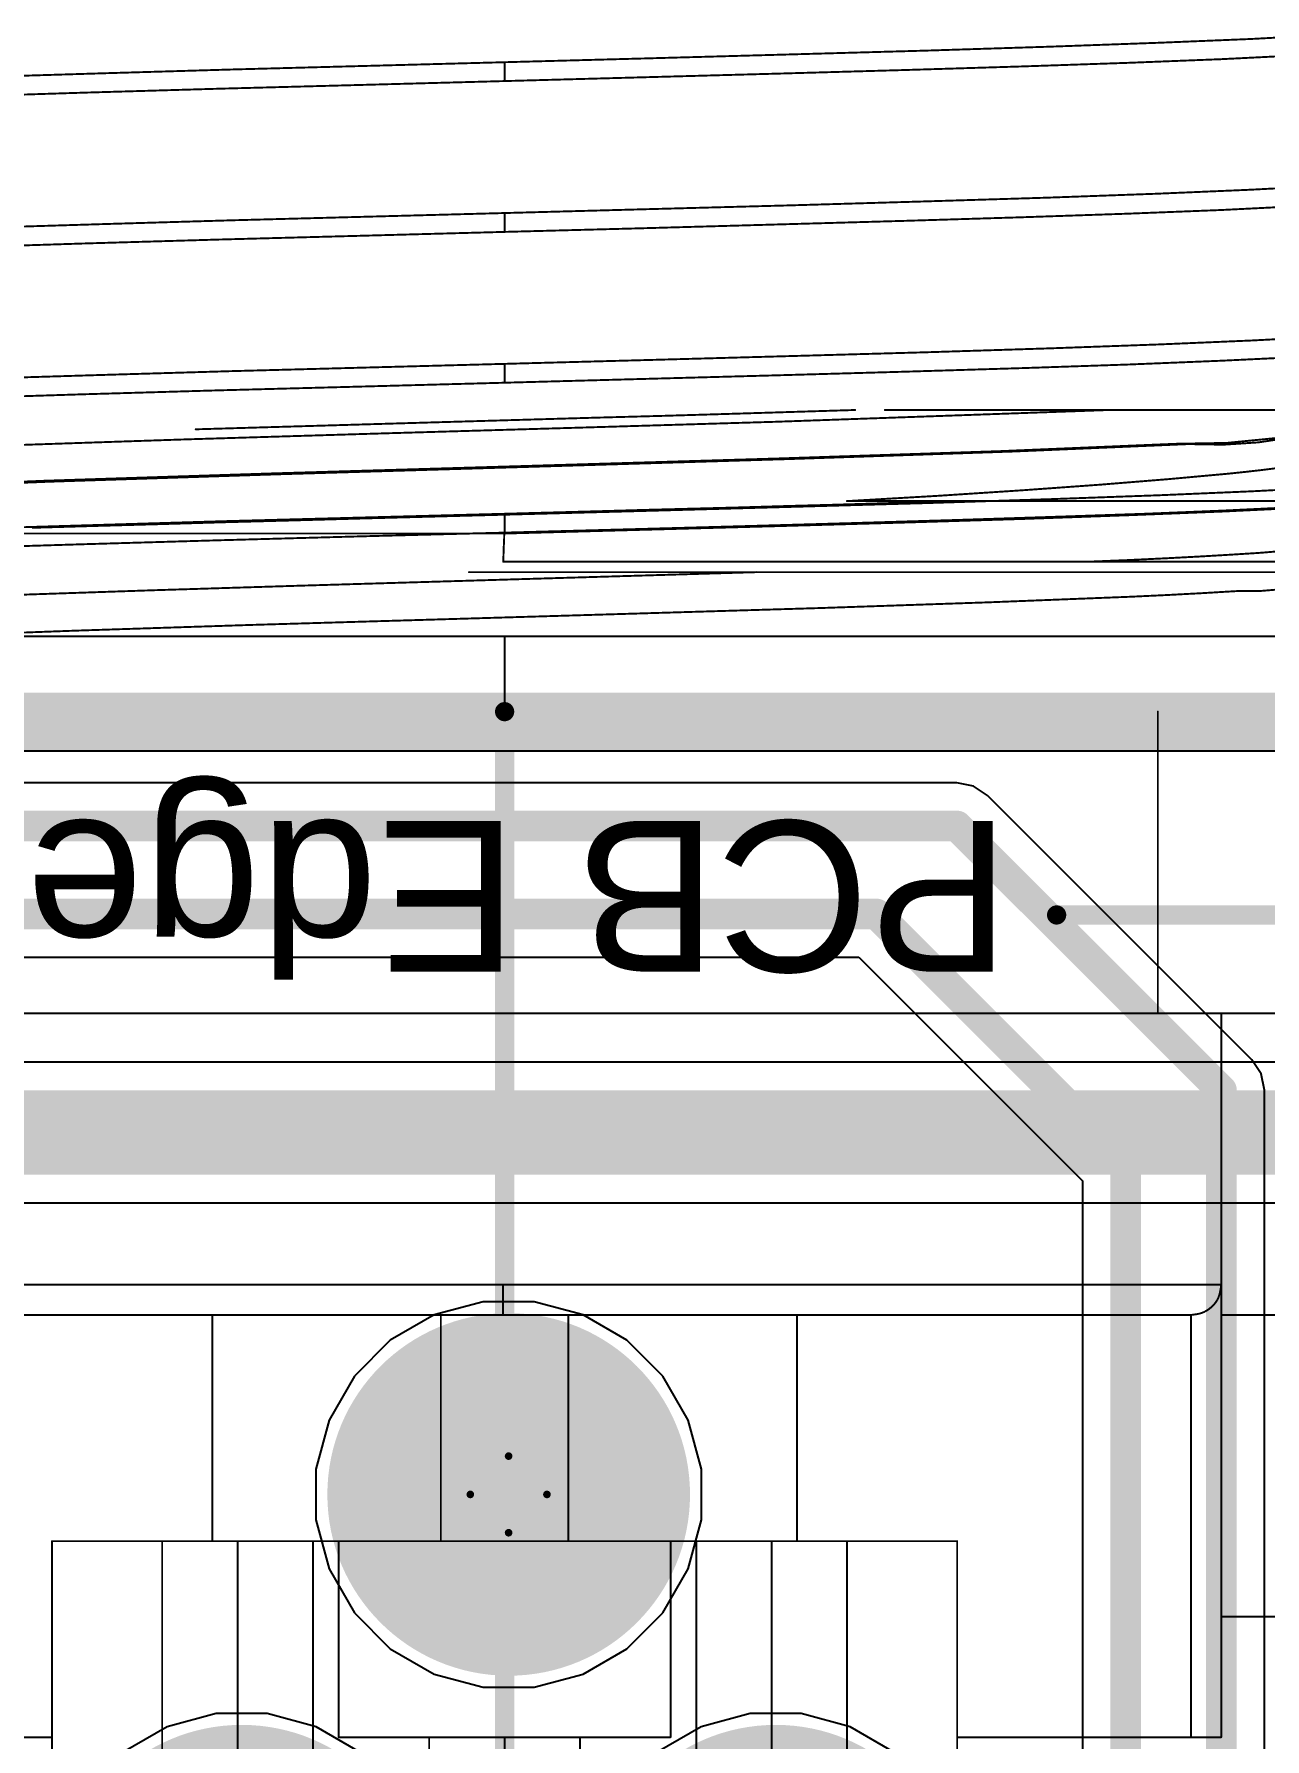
# Model space of a CAD drawing. Header units: inches. Extents: x -6 to 430, y 0 to 90.
# Drawn here: x 19.38 to 27.54, y 43.19 to 54.49 of the extents above; entities that cross this region are included whole.
import ezdxf

# ---------------------------------------------------------------- set-up
doc = ezdxf.new("R2010")
doc.units = ezdxf.units.IN
for name, color, linetype in [('Board_Outline', 56, 'Continuous'), ('Bottom Layer', 5, 'Continuous'), ('Bottom Solder', 6, 'Continuous'), ('Drill Drawing', 1, 'Continuous'), ('Layer 1', 16, 'Continuous'), ('Layer 2', 76, 'Continuous'), ('Mechanical 1', 6, 'Continuous'), ('Multi-Layer', 9, 'Continuous'), ('Pad Holes', 156, 'Continuous'), ('Top Layer', 1, 'Continuous'), ('Top Overlay', 2, 'Continuous'), ('Top Solder', 216, 'Continuous')]:
    doc.layers.add(name, color=color, linetype=linetype)
doc.styles.add('Arial', font='', dxfattribs={"height": 0.2})
doc.styles.get('Arial').set_extended_font_data('Arial')

msp = doc.modelspace()

# ---------------------------------------------------------------- hatches: boundary and pattern name
at = {"layer": 'Bottom Layer'}
h = msp.add_hatch(color=5, dxfattribs=at)
edge = h.paths.add_edge_path()
edge.add_arc((22.527, 44.81), 1.1, 0, 360)
at = {"layer": 'Bottom Solder'}
h = msp.add_hatch(color=6, dxfattribs=at)
edge = h.paths.add_edge_path()
edge.add_arc((22.527, 44.81), 1.202, 0, 360)
h = msp.add_hatch(color=6, dxfattribs=at)
edge = h.paths.add_edge_path()
edge.add_arc((20.757, 42.08), 1.202, 0, 360)
h = msp.add_hatch(color=6, dxfattribs=at)
edge = h.paths.add_edge_path()
edge.add_arc((24.297, 42.08), 1.202, 0, 360)
at = {"layer": 'Layer 1'}
h = msp.add_hatch(color=16, dxfattribs=at)
edge = h.paths.add_edge_path()
edge.add_arc((22.527, 44.81), 1.1, 0, 360)
at = {"layer": 'Layer 2'}
h = msp.add_hatch(color=76, dxfattribs=at)
edge = h.paths.add_edge_path()
edge.add_arc((22.527, 44.81), 1.1, 0, 360)
at = {"layer": 'Multi-Layer'}
h = msp.add_hatch(color=9, dxfattribs=at)
edge = h.paths.add_edge_path()
edge.add_arc((22.527, 44.81), 1.1, 0, 360)
at = {"layer": 'Pad Holes'}
h = msp.add_hatch(color=7, dxfattribs=at)
edge = h.paths.add_edge_path()
edge.add_arc((22.527, 44.81), 0.65, 0, 360)
at = {"layer": 'Top Layer'}
h = msp.add_hatch(color=1, dxfattribs=at)
edge = h.paths.add_edge_path()
edge.add_arc((22.527, 44.81), 1.1, 0, 360)
at = {"layer": 'Top Solder'}
h = msp.add_hatch(color=216, dxfattribs=at)
edge = h.paths.add_edge_path()
edge.add_arc((22.527, 44.81), 1.202, 0, 360)
h = msp.add_hatch(color=216, dxfattribs=at)
edge = h.paths.add_edge_path()
edge.add_arc((20.757, 42.08), 1.202, 0, 360)
h = msp.add_hatch(color=216, dxfattribs=at)
edge = h.paths.add_edge_path()
edge.add_arc((24.297, 42.08), 1.202, 0, 360)

# ---------------------------------------------------------------- linework, layer by layer
at = {"layer": 'Board_Outline'}
for points, const_width in [([(0, 50), (45, 50)], 0.254), ([(22.5, 25), (22.5, 50)], 0.127)]:
    msp.add_lwpolyline(points, dxfattribs=dict(at, const_width=const_width))
at = {"layer": 'Board_Outline', "const_width": 0.0635}
msp.add_lwpolyline([(22.468, 50, 1), (22.532, 50, 1)], format="xyb", close=True, dxfattribs=at)
at = {"layer": 'Bottom Layer'}
for p, q in [((0.259, 49.741), (31.794, 49.741)), ((20.588, 43.357), (20.263, 43.27)), ((20.925, 43.357), (20.588, 43.357)), ((21.25, 43.27), (20.925, 43.357)), ((20.263, 43.27), (19.972, 43.102)), ((21.541, 43.102), (21.25, 43.27))]:
    msp.add_line(p, q, dxfattribs=at)
at = {"layer": 'Drill Drawing', "const_width": 0.0508}
for points in [[(22.273, 44.81), (22.527, 45.064)], [(22.527, 45.064), (22.781, 44.81)], [(22.273, 44.81), (22.527, 44.556)], [(22.527, 44.556), (22.781, 44.81)]]:
    msp.add_lwpolyline(points, dxfattribs=at)
at = {"layer": 'Drill Drawing', "const_width": 0.0254}
for points in [[(22.514, 45.064, 1), (22.539, 45.064, 1)], [(22.514, 45.064, 1), (22.539, 45.064, 1)], [(22.26, 44.81, 1), (22.285, 44.81, 1)], [(22.26, 44.81, 1), (22.285, 44.81, 1)], [(22.768, 44.81, 1), (22.793, 44.81, 1)], [(22.768, 44.81, 1), (22.793, 44.81, 1)], [(22.514, 44.556, 1), (22.539, 44.556, 1)], [(22.514, 44.556, 1), (22.539, 44.556, 1)]]:
    msp.add_lwpolyline(points, format="xyb", close=True, dxfattribs=at)
at = {"layer": 'Layer 1'}
for p, q in [((0.259, 49.741), (32.342, 49.741)), ((25.498, 49.527), (2.359, 49.527)), ((25.607, 49.506), (25.498, 49.527)), ((25.498, 49.527), (25.498, 49.527)), ((25.7, 49.444), (25.607, 49.506)), ((27.452, 47.691), (25.7, 49.444)), ((2.579, 48.373), (24.847, 48.373)), ((24.847, 48.373), (26.331, 46.889)), ((27.514, 47.599), (27.452, 47.691)), ((27.452, 47.691), (27.452, 47.691)), ((27.536, 47.49), (27.514, 47.599)), ((27.536, 37.263), (27.536, 47.49)), ((26.331, 46.889), (26.331, 36.028)), ((20.588, 43.357), (20.263, 43.27)), ((20.925, 43.357), (20.588, 43.357)), ((21.25, 43.27), (20.925, 43.357)), ((20.263, 43.27), (19.972, 43.102)), ((21.541, 43.102), (21.25, 43.27))]:
    msp.add_line(p, q, dxfattribs=at)
at = {"layer": 'Layer 1', "const_width": 0.203}
for points in [[(2.359, 49.242), (25.498, 49.242)], [(25.498, 49.242), (27.251, 47.49)], [(2.461, 48.658), (24.965, 48.658)], [(24.965, 48.658), (26.616, 47.007)], [(27.251, 36.873), (27.251, 47.49)], [(26.616, 35.64), (26.616, 47.007)]]:
    msp.add_lwpolyline(points, dxfattribs=at)
at = {"layer": 'Layer 1', "const_width": 0.102}
for points in [[(25.448, 49.242, 1), (25.549, 49.242, 1)], [(25.448, 49.242, 1), (25.549, 49.242, 1)], [(24.914, 48.658, 1), (25.016, 48.658, 1)], [(24.914, 48.658, 1), (25.016, 48.658, 1)], [(27.2, 47.49, 1), (27.302, 47.49, 1)], [(27.2, 47.49, 1), (27.302, 47.49, 1)], [(26.565, 47.007, 1), (26.667, 47.007, 1)], [(26.565, 47.007, 1), (26.667, 47.007, 1)]]:
    msp.add_lwpolyline(points, format="xyb", close=True, dxfattribs=at)
at = {"layer": 'Layer 2'}
for p, q in [((0.259, 49.741), (44.741, 49.741)), ((31.036, 47.677), (7.07, 47.677)), ((4.787, 46.744), (30.843, 46.744)), ((22.358, 46.087), (22.033, 46)), ((22.695, 46.087), (22.358, 46.087)), ((23.02, 46), (22.695, 46.087)), ((22.033, 46), (21.742, 45.832)), ((23.311, 45.832), (23.02, 46)), ((21.742, 45.832), (21.504, 45.594)), ((23.549, 45.594), (23.311, 45.832)), ((21.504, 45.594), (21.336, 45.303)), ((23.717, 45.303), (23.549, 45.594)), ((21.336, 45.303), (21.249, 44.978)), ((23.804, 44.978), (23.717, 45.303)), ((21.249, 44.978), (21.249, 44.641)), ((23.804, 44.641), (23.804, 44.978)), ((21.249, 44.641), (21.336, 44.316)), ((23.717, 44.316), (23.804, 44.641)), ((21.336, 44.316), (21.504, 44.025)), ((23.549, 44.025), (23.717, 44.316)), ((21.504, 44.025), (21.742, 43.787)), ((23.311, 43.787), (23.549, 44.025)), ((21.742, 43.787), (22.033, 43.619)), ((23.02, 43.619), (23.311, 43.787)), ((22.033, 43.619), (22.358, 43.532)), ((22.358, 43.532), (22.695, 43.532)), ((22.695, 43.532), (23.02, 43.619)), ((20.588, 43.357), (20.263, 43.27)), ((20.925, 43.357), (20.588, 43.357)), ((21.25, 43.27), (20.925, 43.357)), ((24.128, 43.357), (23.803, 43.27)), ((24.465, 43.357), (24.128, 43.357)), ((24.79, 43.27), (24.465, 43.357)), ((20.263, 43.27), (19.972, 43.102)), ((21.541, 43.102), (21.25, 43.27)), ((23.803, 43.27), (23.512, 43.102)), ((25.081, 43.102), (24.79, 43.27))]:
    msp.add_line(p, q, dxfattribs=at)
at = {"layer": 'Layer 2', "const_width": 0.559}
msp.add_lwpolyline([(4.594, 47.21), (31.036, 47.21)], dxfattribs=at)
at = {"layer": 'Mechanical 1', "const_width": 0.0127}
for points in [[(27.447, 54.46), (27.929, 54.486)], [(24.405, 54.358), (25.296, 54.383)], [(25.296, 54.383), (26.113, 54.409)], [(26.113, 54.409), (26.837, 54.435)], [(26.837, 54.435), (27.447, 54.46)], [(19.853, 54.233), (20.7, 54.258)], [(20.7, 54.258), (22.5, 54.306)], [(22.5, 54.306), (23.465, 54.332)], [(22.5, 54.181), (22.5, 54.306)], [(23.465, 54.332), (24.405, 54.358)], [(24.297, 54.23), (25.144, 54.254)], [(25.144, 54.254), (25.929, 54.278)], [(25.929, 54.278), (26.635, 54.302)], [(26.635, 54.302), (27.246, 54.326)], [(27.246, 54.326), (27.748, 54.351)], [(19.066, 54.209), (19.853, 54.233)], [(20.595, 54.13), (21.535, 54.155)], [(21.535, 54.155), (22.5, 54.181)], [(22.5, 54.181), (24.297, 54.23)], [(18.888, 54.078), (19.705, 54.104)], [(19.705, 54.104), (20.595, 54.13)], [(26.821, 53.434), (27.432, 53.46)], [(27.432, 53.46), (27.915, 53.485)], [(23.461, 53.332), (24.397, 53.357)], [(24.397, 53.357), (25.283, 53.383)], [(25.283, 53.383), (26.099, 53.408)], [(26.099, 53.408), (26.821, 53.434)], [(27.248, 53.326), (27.749, 53.351)], [(19.062, 53.209), (19.849, 53.233)], [(19.849, 53.233), (20.698, 53.258)], [(20.698, 53.258), (22.5, 53.306)], [(22.5, 53.306), (23.461, 53.332)], [(22.5, 53.181), (22.5, 53.306)], [(24.298, 53.23), (25.145, 53.254)], [(25.145, 53.254), (25.93, 53.278)], [(25.93, 53.278), (26.637, 53.302)], [(26.637, 53.302), (27.248, 53.326)], [(19.707, 53.104), (20.597, 53.13)], [(20.597, 53.13), (21.536, 53.155)], [(21.536, 53.155), (22.5, 53.181)], [(22.5, 53.181), (23.409, 53.205)], [(23.409, 53.205), (24.298, 53.23)], [(18.89, 53.078), (19.707, 53.104)], [(26.843, 52.435), (27.453, 52.461)], [(27.453, 52.461), (27.934, 52.486)], [(22.5, 52.306), (23.467, 52.332)], [(23.467, 52.332), (24.408, 52.358)], [(24.408, 52.358), (25.3, 52.383)], [(25.3, 52.383), (26.119, 52.409)], [(26.119, 52.409), (26.843, 52.435)], [(27.255, 52.327), (27.756, 52.351)], [(19.062, 52.209), (19.849, 52.233)], [(19.849, 52.233), (20.698, 52.258)], [(20.698, 52.258), (22.5, 52.306)], [(22.5, 52.181), (22.5, 52.306)], [(22.5, 52.181), (24.302, 52.23)], [(24.302, 52.23), (25.15, 52.254)], [(25.15, 52.254), (25.937, 52.278)], [(25.937, 52.278), (26.644, 52.302)], [(26.644, 52.302), (27.255, 52.327)], [(18.879, 52.078), (19.698, 52.104)], [(19.698, 52.104), (20.59, 52.13)], [(20.59, 52.13), (21.532, 52.155)], [(21.532, 52.155), (22.5, 52.181)], [(23.977, 51.974), (24.819, 52)], [(24.297, 51.922), (26.506, 52)], [(24.819, 52), (24.824, 52)], [(25.022, 52), (28.056, 52)], [(20.452, 51.872), (21.309, 51.897)], [(21.309, 51.897), (21.752, 51.91)], [(21.661, 51.844), (22.994, 51.883)], [(21.752, 51.91), (22.199, 51.923)], [(22.199, 51.923), (22.647, 51.936)], [(22.647, 51.936), (23.095, 51.949)], [(22.994, 51.883), (24.297, 51.922)], [(23.095, 51.949), (23.539, 51.961)], [(23.539, 51.961), (23.977, 51.974)], [(19.221, 51.766), (20.378, 51.805)], [(20.378, 51.805), (21.661, 51.844)], [(25.777, 51.727), (26.949, 51.776)], [(25.875, 51.725), (27.031, 51.774)], [(22.641, 51.629), (24.294, 51.678)], [(22.726, 51.625), (24.392, 51.675)], [(24.294, 51.678), (25.777, 51.727)], [(24.392, 51.675), (25.875, 51.725)], [(19.452, 51.531), (20.974, 51.58)], [(19.491, 51.525), (21.037, 51.575)], [(20.974, 51.58), (22.641, 51.629)], [(21.037, 51.575), (22.726, 51.625)], [(26.448, 51.505), (26.904, 51.542)], [(26.904, 51.542), (27.298, 51.578)], [(18.219, 51.481), (19.452, 51.531)], [(18.236, 51.476), (19.491, 51.525)], [(24.768, 51.396), (25.371, 51.431)], [(25.371, 51.431), (25.935, 51.468)], [(25.935, 51.468), (26.448, 51.505)], [(26.118, 51.409), (26.842, 51.435)], [(26.842, 51.435), (27.453, 51.461)], [(27.453, 51.461), (27.934, 51.486)], [(20.646, 51.263), (22.5, 51.312)], [(22.5, 51.306), (23.467, 51.332)], [(22.5, 51.312), (23.127, 51.329)], [(22.5, 51.181), (22.5, 51.312)], [(23.127, 51.329), (23.439, 51.338)], [(23.439, 51.338), (23.747, 51.346)], [(23.467, 51.332), (24.408, 51.358)], [(23.747, 51.346), (24.053, 51.354)], [(24.053, 51.354), (24.355, 51.363)], [(24.355, 51.363), (24.651, 51.371)], [(24.408, 51.358), (25.3, 51.383)], [(24.651, 51.371), (25.222, 51.388)], [(24.768, 51.396), (25.5, 51.396)], [(25.222, 51.388), (25.5, 51.396)], [(25.3, 51.383), (26.118, 51.409)], [(25.5, 51.396), (28.414, 51.396)], [(26.152, 51.292), (26.743, 51.312)], [(26.651, 51.303), (27.262, 51.327)], [(26.743, 51.312), (27.26, 51.333)], [(27.26, 51.333), (27.696, 51.354)], [(27.262, 51.327), (27.762, 51.351)], [(18.973, 51.213), (19.776, 51.237)], [(19.367, 51.219), (19.778, 51.231)], [(19.776, 51.237), (20.646, 51.263)], [(19.778, 51.231), (20.205, 51.243)], [(20.205, 51.243), (20.647, 51.256)], [(20.647, 51.256), (21.1, 51.268)], [(21.1, 51.268), (21.562, 51.281)], [(21.562, 51.281), (22.5, 51.306)], [(22.5, 51.181), (24.305, 51.23)], [(22.5, 51.187), (23.283, 51.208)], [(23.283, 51.208), (24.053, 51.229)], [(24.053, 51.229), (24.796, 51.25)], [(24.305, 51.23), (25.155, 51.254)], [(24.796, 51.25), (25.5, 51.271)], [(25.155, 51.254), (25.943, 51.278)], [(25.5, 51.271), (26.152, 51.292)], [(25.943, 51.278), (26.651, 51.303)], [(18.26, 51.181), (22.498, 51.181)], [(18.887, 51.085), (19.705, 51.11)], [(19.705, 51.11), (20.595, 51.136)], [(20.595, 51.136), (21.535, 51.162)], [(21.535, 51.162), (22.5, 51.187)], [(22.493, 51.05), (22.494, 51.087)], [(22.494, 51.087), (22.495, 51.106)], [(22.496, 51.125), (22.497, 51.144)], [(22.495, 51.106), (22.496, 51.125)], [(22.497, 51.144), (22.497, 51.162)], [(22.497, 51.162), (22.498, 51.181)], [(22.498, 51.181), (22.5, 51.181)], [(22.491, 50.994), (22.493, 51.05)], [(22.491, 50.994), (22.494, 50.994)], [(22.494, 50.994), (26.36, 50.994)], [(22.494, 50.994), (28.176, 50.994)], [(26.36, 50.994), (26.632, 51.005)], [(26.632, 51.005), (26.886, 51.017)], [(26.886, 51.017), (27.114, 51.029)], [(27.114, 51.029), (27.316, 51.041)], [(27.316, 51.041), (27.493, 51.052)], [(27.493, 51.052), (27.642, 51.064)], [(21.137, 50.835), (22.15, 50.865)], [(22.15, 50.865), (24.171, 50.925)], [(22.264, 50.925), (28.056, 50.925)], [(19.289, 50.775), (20.172, 50.805)], [(20.172, 50.805), (21.137, 50.835)], [(25.71, 50.725), (26.651, 50.762)], [(22.077, 50.612), (23.358, 50.65)], [(23.358, 50.65), (24.592, 50.687)], [(24.592, 50.687), (25.71, 50.725)], [(18.647, 50.5), (19.652, 50.537)], [(19.652, 50.537), (20.819, 50.575)], [(20.819, 50.575), (22.077, 50.612)], [(16, 50.5), (29, 50.5)], [(22.5, 50), (22.5, 50.5)], [(26.83, 48), (26.83, 50)], [(13.84, 48), (31.16, 48)], [(27.25, 43.2), (27.25, 48)], [(17.75, 46.2), (27.25, 46.2)], [(22.49, 46.2), (22.49, 46)], [(17.95, 46), (27.05, 46)], [(20.562, 44.5), (20.562, 46)], [(22.077, 44.5), (22.077, 46)], [(22.923, 44.5), (22.923, 46)], [(24.438, 44.5), (24.438, 46)], [(27.05, 43.2), (27.05, 46)], [(27.25, 46), (30.608, 46)], [(19.5, 44.5), (25.5, 44.5)], [(19.5, 40), (19.5, 44.5)], [(20.23, 39.73), (20.23, 44.5)], [(20.73, 39.23), (20.73, 44.5)], [(21.23, 39.73), (21.23, 44.5)], [(21.4, 43.2), (21.4, 44.5)], [(23.6, 43.2), (23.6, 44.5)], [(23.77, 39.73), (23.77, 44.5)], [(24.27, 39.23), (24.27, 44.5)], [(24.77, 39.73), (24.77, 44.5)], [(25.5, 40), (25.5, 44.5)], [(27.25, 44), (30.608, 44)], [(17.75, 43.2), (19.5, 43.2)], [(21.4, 43.2), (23.6, 43.2)], [(22, 37.19), (22, 43.2)], [(22.5, 36.69), (22.5, 43.2)], [(23, 37.19), (23, 43.2)], [(25.5, 43.2), (27.25, 43.2)]]:
    msp.add_lwpolyline(points, dxfattribs=at)
at = {"layer": 'Mechanical 1', "const_width": 0.00635}
for points in [[(25.292, 54.383, 1), (25.299, 54.383, 1)], [(25.292, 54.383, 1), (25.299, 54.383, 1)], [(26.11, 54.409, 1), (26.116, 54.409, 1)], [(26.11, 54.409, 1), (26.116, 54.409, 1)], [(26.833, 54.435, 1), (26.84, 54.435, 1)], [(26.833, 54.435, 1), (26.84, 54.435, 1)], [(27.444, 54.46, 1), (27.45, 54.46, 1)], [(27.444, 54.46, 1), (27.45, 54.46, 1)], [(20.697, 54.258, 1), (20.703, 54.258, 1)], [(20.697, 54.258, 1), (20.703, 54.258, 1)], [(22.497, 54.306, 1), (22.503, 54.306, 1)], [(22.497, 54.306, 1), (22.503, 54.306, 1)], [(22.497, 54.306, 1), (22.503, 54.306, 1)], [(23.462, 54.332, 1), (23.468, 54.332, 1)], [(23.462, 54.332, 1), (23.468, 54.332, 1)], [(24.402, 54.358, 1), (24.408, 54.358, 1)], [(24.402, 54.358, 1), (24.408, 54.358, 1)], [(25.14, 54.254, 1), (25.147, 54.254, 1)], [(25.14, 54.254, 1), (25.147, 54.254, 1)], [(25.926, 54.278, 1), (25.932, 54.278, 1)], [(25.926, 54.278, 1), (25.932, 54.278, 1)], [(26.632, 54.302, 1), (26.639, 54.302, 1)], [(26.632, 54.302, 1), (26.639, 54.302, 1)], [(27.243, 54.326, 1), (27.25, 54.326, 1)], [(27.243, 54.326, 1), (27.25, 54.326, 1)], [(19.849, 54.233, 1), (19.856, 54.233, 1)], [(19.849, 54.233, 1), (19.856, 54.233, 1)], [(21.532, 54.155, 1), (21.538, 54.155, 1)], [(21.532, 54.155, 1), (21.538, 54.155, 1)], [(22.497, 54.181, 1), (22.503, 54.181, 1)], [(22.497, 54.181, 1), (22.503, 54.181, 1)], [(22.497, 54.181, 1), (22.503, 54.181, 1)], [(24.294, 54.23, 1), (24.3, 54.23, 1)], [(24.294, 54.23, 1), (24.3, 54.23, 1)], [(19.702, 54.104, 1), (19.708, 54.104, 1)], [(19.702, 54.104, 1), (19.708, 54.104, 1)], [(20.592, 54.13, 1), (20.599, 54.13, 1)], [(20.592, 54.13, 1), (20.599, 54.13, 1)], [(27.428, 53.46, 1), (27.435, 53.46, 1)], [(27.428, 53.46, 1), (27.435, 53.46, 1)], [(24.393, 53.357, 1), (24.4, 53.357, 1)], [(24.393, 53.357, 1), (24.4, 53.357, 1)], [(25.28, 53.383, 1), (25.287, 53.383, 1)], [(25.28, 53.383, 1), (25.287, 53.383, 1)], [(26.095, 53.408, 1), (26.102, 53.408, 1)], [(26.095, 53.408, 1), (26.102, 53.408, 1)], [(26.818, 53.434, 1), (26.824, 53.434, 1)], [(26.818, 53.434, 1), (26.824, 53.434, 1)], [(19.846, 53.233, 1), (19.852, 53.233, 1)], [(19.846, 53.233, 1), (19.852, 53.233, 1)], [(20.695, 53.258, 1), (20.701, 53.258, 1)], [(20.695, 53.258, 1), (20.701, 53.258, 1)], [(22.497, 53.306, 1), (22.503, 53.306, 1)], [(22.497, 53.306, 1), (22.503, 53.306, 1)], [(22.497, 53.306, 1), (22.503, 53.306, 1)], [(23.457, 53.332, 1), (23.464, 53.332, 1)], [(23.457, 53.332, 1), (23.464, 53.332, 1)], [(25.142, 53.254, 1), (25.148, 53.254, 1)], [(25.142, 53.254, 1), (25.148, 53.254, 1)], [(25.927, 53.278, 1), (25.934, 53.278, 1)], [(25.927, 53.278, 1), (25.934, 53.278, 1)], [(26.634, 53.302, 1), (26.64, 53.302, 1)], [(26.634, 53.302, 1), (26.64, 53.302, 1)], [(27.245, 53.326, 1), (27.251, 53.326, 1)], [(27.245, 53.326, 1), (27.251, 53.326, 1)], [(20.594, 53.13, 1), (20.6, 53.13, 1)], [(20.594, 53.13, 1), (20.6, 53.13, 1)], [(21.533, 53.155, 1), (21.539, 53.155, 1)], [(21.533, 53.155, 1), (21.539, 53.155, 1)], [(22.497, 53.181, 1), (22.503, 53.181, 1)], [(22.497, 53.181, 1), (22.503, 53.181, 1)], [(22.497, 53.181, 1), (22.503, 53.181, 1)], [(23.406, 53.205, 1), (23.413, 53.205, 1)], [(23.406, 53.205, 1), (23.413, 53.205, 1)], [(24.295, 53.23, 1), (24.301, 53.23, 1)], [(24.295, 53.23, 1), (24.301, 53.23, 1)], [(19.704, 53.104, 1), (19.71, 53.104, 1)], [(19.704, 53.104, 1), (19.71, 53.104, 1)], [(27.45, 52.461, 1), (27.456, 52.461, 1)], [(27.45, 52.461, 1), (27.456, 52.461, 1)], [(23.464, 52.332, 1), (23.47, 52.332, 1)], [(23.464, 52.332, 1), (23.47, 52.332, 1)], [(24.405, 52.358, 1), (24.412, 52.358, 1)], [(24.405, 52.358, 1), (24.412, 52.358, 1)], [(25.297, 52.383, 1), (25.303, 52.383, 1)], [(25.297, 52.383, 1), (25.303, 52.383, 1)], [(26.116, 52.409, 1), (26.122, 52.409, 1)], [(26.116, 52.409, 1), (26.122, 52.409, 1)], [(26.839, 52.435, 1), (26.846, 52.435, 1)], [(26.839, 52.435, 1), (26.846, 52.435, 1)], [(19.846, 52.233, 1), (19.853, 52.233, 1)], [(19.846, 52.233, 1), (19.853, 52.233, 1)], [(20.695, 52.258, 1), (20.701, 52.258, 1)], [(20.695, 52.258, 1), (20.701, 52.258, 1)], [(22.497, 52.306, 1), (22.503, 52.306, 1)], [(22.497, 52.306, 1), (22.503, 52.306, 1)], [(22.497, 52.306, 1), (22.503, 52.306, 1)], [(24.298, 52.23, 1), (24.305, 52.23, 1)], [(24.298, 52.23, 1), (24.305, 52.23, 1)], [(25.147, 52.254, 1), (25.153, 52.254, 1)], [(25.147, 52.254, 1), (25.153, 52.254, 1)], [(25.934, 52.278, 1), (25.94, 52.278, 1)], [(25.934, 52.278, 1), (25.94, 52.278, 1)], [(26.641, 52.302, 1), (26.647, 52.302, 1)], [(26.641, 52.302, 1), (26.647, 52.302, 1)], [(27.252, 52.327, 1), (27.258, 52.327, 1)], [(27.252, 52.327, 1), (27.258, 52.327, 1)], [(19.695, 52.104, 1), (19.701, 52.104, 1)], [(19.695, 52.104, 1), (19.701, 52.104, 1)], [(20.587, 52.13, 1), (20.593, 52.13, 1)], [(20.587, 52.13, 1), (20.593, 52.13, 1)], [(21.529, 52.155, 1), (21.536, 52.155, 1)], [(21.529, 52.155, 1), (21.536, 52.155, 1)], [(22.497, 52.181, 1), (22.503, 52.181, 1)], [(22.497, 52.181, 1), (22.503, 52.181, 1)], [(22.497, 52.181, 1), (22.503, 52.181, 1)], [(24.816, 52, 1), (24.822, 52, 1)], [(24.816, 52, 1), (24.822, 52, 1)], [(24.821, 52, 1), (24.827, 52, 1)], [(25.018, 52, 1), (25.025, 52, 1)], [(26.503, 52, 1), (26.509, 52, 1)], [(21.306, 51.897, 1), (21.313, 51.897, 1)], [(21.306, 51.897, 1), (21.313, 51.897, 1)], [(21.749, 51.91, 1), (21.755, 51.91, 1)], [(21.749, 51.91, 1), (21.755, 51.91, 1)], [(22.196, 51.923, 1), (22.202, 51.923, 1)], [(22.196, 51.923, 1), (22.202, 51.923, 1)], [(22.644, 51.936, 1), (22.651, 51.936, 1)], [(22.644, 51.936, 1), (22.651, 51.936, 1)], [(22.99, 51.883, 1), (22.997, 51.883, 1)], [(22.99, 51.883, 1), (22.997, 51.883, 1)], [(23.092, 51.949, 1), (23.098, 51.949, 1)], [(23.092, 51.949, 1), (23.098, 51.949, 1)], [(23.536, 51.961, 1), (23.543, 51.961, 1)], [(23.536, 51.961, 1), (23.543, 51.961, 1)], [(23.974, 51.974, 1), (23.98, 51.974, 1)], [(23.974, 51.974, 1), (23.98, 51.974, 1)], [(24.294, 51.922, 1), (24.3, 51.922, 1)], [(24.294, 51.922, 1), (24.3, 51.922, 1)], [(20.374, 51.805, 1), (20.381, 51.805, 1)], [(20.374, 51.805, 1), (20.381, 51.805, 1)], [(20.449, 51.872, 1), (20.456, 51.872, 1)], [(21.657, 51.844, 1), (21.664, 51.844, 1)], [(21.657, 51.844, 1), (21.664, 51.844, 1)], [(26.946, 51.776, 1), (26.952, 51.776, 1)], [(26.946, 51.776, 1), (26.952, 51.776, 1)], [(27.028, 51.774, 1), (27.034, 51.774, 1)], [(27.028, 51.774, 1), (27.034, 51.774, 1)], [(24.291, 51.678, 1), (24.297, 51.678, 1)], [(24.291, 51.678, 1), (24.297, 51.678, 1)], [(24.389, 51.675, 1), (24.395, 51.675, 1)], [(24.389, 51.675, 1), (24.395, 51.675, 1)], [(25.774, 51.727, 1), (25.78, 51.727, 1)], [(25.774, 51.727, 1), (25.78, 51.727, 1)], [(25.872, 51.725, 1), (25.878, 51.725, 1)], [(25.872, 51.725, 1), (25.878, 51.725, 1)], [(20.971, 51.58, 1), (20.977, 51.58, 1)], [(20.971, 51.58, 1), (20.977, 51.58, 1)], [(21.034, 51.575, 1), (21.04, 51.575, 1)], [(21.034, 51.575, 1), (21.04, 51.575, 1)], [(22.637, 51.629, 1), (22.644, 51.629, 1)], [(22.637, 51.629, 1), (22.644, 51.629, 1)], [(22.722, 51.625, 1), (22.729, 51.625, 1)], [(22.722, 51.625, 1), (22.729, 51.625, 1)], [(26.901, 51.542, 1), (26.908, 51.542, 1)], [(26.901, 51.542, 1), (26.908, 51.542, 1)], [(27.295, 51.578, 1), (27.301, 51.578, 1)], [(27.295, 51.578, 1), (27.301, 51.578, 1)], [(19.449, 51.531, 1), (19.455, 51.531, 1)], [(19.449, 51.531, 1), (19.455, 51.531, 1)], [(19.488, 51.525, 1), (19.494, 51.525, 1)], [(19.488, 51.525, 1), (19.494, 51.525, 1)], [(25.368, 51.431, 1), (25.374, 51.431, 1)], [(25.368, 51.431, 1), (25.374, 51.431, 1)], [(25.932, 51.468, 1), (25.938, 51.468, 1)], [(25.932, 51.468, 1), (25.938, 51.468, 1)], [(26.444, 51.505, 1), (26.451, 51.505, 1)], [(26.444, 51.505, 1), (26.451, 51.505, 1)], [(26.839, 51.435, 1), (26.845, 51.435, 1)], [(26.839, 51.435, 1), (26.845, 51.435, 1)], [(27.449, 51.461, 1), (27.456, 51.461, 1)], [(27.449, 51.461, 1), (27.456, 51.461, 1)], [(22.497, 51.312, 1), (22.503, 51.312, 1)], [(22.497, 51.312, 1), (22.503, 51.312, 1)], [(22.497, 51.312, 1), (22.503, 51.312, 1)], [(23.124, 51.329, 1), (23.13, 51.329, 1)], [(23.124, 51.329, 1), (23.13, 51.329, 1)], [(23.435, 51.338, 1), (23.442, 51.338, 1)], [(23.435, 51.338, 1), (23.442, 51.338, 1)], [(23.464, 51.332, 1), (23.47, 51.332, 1)], [(23.464, 51.332, 1), (23.47, 51.332, 1)], [(23.744, 51.346, 1), (23.751, 51.346, 1)], [(23.744, 51.346, 1), (23.751, 51.346, 1)], [(24.05, 51.354, 1), (24.056, 51.354, 1)], [(24.05, 51.354, 1), (24.056, 51.354, 1)], [(24.352, 51.363, 1), (24.358, 51.363, 1)], [(24.352, 51.363, 1), (24.358, 51.363, 1)], [(24.405, 51.358, 1), (24.411, 51.358, 1)], [(24.405, 51.358, 1), (24.411, 51.358, 1)], [(24.648, 51.371, 1), (24.654, 51.371, 1)], [(24.648, 51.371, 1), (24.654, 51.371, 1)], [(24.765, 51.396, 1), (24.771, 51.396, 1)], [(24.765, 51.396, 1), (24.771, 51.396, 1)], [(25.218, 51.388, 1), (25.225, 51.388, 1)], [(25.218, 51.388, 1), (25.225, 51.388, 1)], [(25.297, 51.383, 1), (25.303, 51.383, 1)], [(25.297, 51.383, 1), (25.303, 51.383, 1)], [(25.497, 51.396, 1), (25.503, 51.396, 1)], [(25.497, 51.396, 1), (25.503, 51.396, 1)], [(25.497, 51.396, 1), (25.503, 51.396, 1)], [(26.115, 51.409, 1), (26.121, 51.409, 1)], [(26.115, 51.409, 1), (26.121, 51.409, 1)], [(26.739, 51.312, 1), (26.746, 51.312, 1)], [(26.739, 51.312, 1), (26.746, 51.312, 1)], [(27.257, 51.333, 1), (27.263, 51.333, 1)], [(27.257, 51.333, 1), (27.263, 51.333, 1)], [(27.259, 51.327, 1), (27.265, 51.327, 1)], [(27.259, 51.327, 1), (27.265, 51.327, 1)], [(19.773, 51.237, 1), (19.779, 51.237, 1)], [(19.773, 51.237, 1), (19.779, 51.237, 1)], [(19.775, 51.231, 1), (19.781, 51.231, 1)], [(19.775, 51.231, 1), (19.781, 51.231, 1)], [(20.202, 51.243, 1), (20.208, 51.243, 1)], [(20.202, 51.243, 1), (20.208, 51.243, 1)], [(20.643, 51.263, 1), (20.649, 51.263, 1)], [(20.643, 51.263, 1), (20.649, 51.263, 1)], [(20.644, 51.256, 1), (20.65, 51.256, 1)], [(20.644, 51.256, 1), (20.65, 51.256, 1)], [(21.097, 51.268, 1), (21.103, 51.268, 1)], [(21.097, 51.268, 1), (21.103, 51.268, 1)], [(21.559, 51.281, 1), (21.565, 51.281, 1)], [(21.559, 51.281, 1), (21.565, 51.281, 1)], [(22.497, 51.306, 1), (22.503, 51.306, 1)], [(22.497, 51.306, 1), (22.503, 51.306, 1)], [(23.28, 51.208, 1), (23.286, 51.208, 1)], [(23.28, 51.208, 1), (23.286, 51.208, 1)], [(24.05, 51.229, 1), (24.056, 51.229, 1)], [(24.05, 51.229, 1), (24.056, 51.229, 1)], [(24.302, 51.23, 1), (24.308, 51.23, 1)], [(24.302, 51.23, 1), (24.308, 51.23, 1)], [(24.793, 51.25, 1), (24.799, 51.25, 1)], [(24.793, 51.25, 1), (24.799, 51.25, 1)], [(25.152, 51.254, 1), (25.158, 51.254, 1)], [(25.152, 51.254, 1), (25.158, 51.254, 1)], [(25.497, 51.271, 1), (25.503, 51.271, 1)], [(25.497, 51.271, 1), (25.503, 51.271, 1)], [(25.94, 51.278, 1), (25.946, 51.278, 1)], [(25.94, 51.278, 1), (25.946, 51.278, 1)], [(26.149, 51.292, 1), (26.156, 51.292, 1)], [(26.149, 51.292, 1), (26.156, 51.292, 1)], [(26.648, 51.303, 1), (26.654, 51.303, 1)], [(26.648, 51.303, 1), (26.654, 51.303, 1)], [(19.702, 51.11, 1), (19.708, 51.11, 1)], [(19.702, 51.11, 1), (19.708, 51.11, 1)], [(20.592, 51.136, 1), (20.598, 51.136, 1)], [(20.592, 51.136, 1), (20.598, 51.136, 1)], [(21.532, 51.162, 1), (21.538, 51.162, 1)], [(21.532, 51.162, 1), (21.538, 51.162, 1)], [(22.491, 51.087, 1), (22.497, 51.087, 1)], [(22.491, 51.087, 1), (22.497, 51.087, 1)], [(22.493, 51.125, 1), (22.499, 51.125, 1)], [(22.493, 51.125, 1), (22.499, 51.125, 1)], [(22.492, 51.106, 1), (22.498, 51.106, 1)], [(22.492, 51.106, 1), (22.498, 51.106, 1)], [(22.493, 51.144, 1), (22.5, 51.144, 1)], [(22.493, 51.144, 1), (22.5, 51.144, 1)], [(22.494, 51.162, 1), (22.5, 51.162, 1)], [(22.494, 51.162, 1), (22.5, 51.162, 1)], [(22.495, 51.181, 1), (22.501, 51.181, 1)], [(22.495, 51.181, 1), (22.501, 51.181, 1)], [(22.495, 51.181, 1), (22.501, 51.181, 1)], [(22.497, 51.187, 1), (22.503, 51.187, 1)], [(22.497, 51.187, 1), (22.503, 51.187, 1)], [(22.497, 51.181, 1), (22.503, 51.181, 1)], [(22.497, 51.181, 1), (22.503, 51.181, 1)], [(22.497, 51.181, 1), (22.503, 51.181, 1)], [(22.488, 50.994, 1), (22.494, 50.994, 1)], [(22.488, 50.994, 1), (22.494, 50.994, 1)], [(22.49, 51.05, 1), (22.496, 51.05, 1)], [(22.49, 51.05, 1), (22.496, 51.05, 1)], [(22.491, 50.994, 1), (22.497, 50.994, 1)], [(22.491, 50.994, 1), (22.497, 50.994, 1)], [(22.491, 50.994, 1), (22.497, 50.994, 1)], [(26.357, 50.994, 1), (26.363, 50.994, 1)], [(26.357, 50.994, 1), (26.363, 50.994, 1)], [(26.629, 51.005, 1), (26.635, 51.005, 1)], [(26.629, 51.005, 1), (26.635, 51.005, 1)], [(26.883, 51.017, 1), (26.89, 51.017, 1)], [(26.883, 51.017, 1), (26.89, 51.017, 1)], [(27.11, 51.029, 1), (27.117, 51.029, 1)], [(27.11, 51.029, 1), (27.117, 51.029, 1)], [(27.313, 51.041, 1), (27.319, 51.041, 1)], [(27.313, 51.041, 1), (27.319, 51.041, 1)], [(27.489, 51.052, 1), (27.496, 51.052, 1)], [(27.489, 51.052, 1), (27.496, 51.052, 1)], [(22.147, 50.865, 1), (22.153, 50.865, 1)], [(22.147, 50.865, 1), (22.153, 50.865, 1)], [(22.261, 50.925, 1), (22.268, 50.925, 1)], [(24.168, 50.925, 1), (24.175, 50.925, 1)], [(20.169, 50.805, 1), (20.175, 50.805, 1)], [(20.169, 50.805, 1), (20.175, 50.805, 1)], [(21.134, 50.835, 1), (21.14, 50.835, 1)], [(21.134, 50.835, 1), (21.14, 50.835, 1)], [(26.648, 50.762, 1), (26.655, 50.762, 1)], [(26.648, 50.762, 1), (26.655, 50.762, 1)], [(27.36, 50.8, 1), (27.366, 50.8, 1)], [(27.36, 50.8, 1), (27.366, 50.8, 1)], [(23.355, 50.65, 1), (23.361, 50.65, 1)], [(23.355, 50.65, 1), (23.361, 50.65, 1)], [(24.588, 50.687, 1), (24.595, 50.687, 1)], [(24.588, 50.687, 1), (24.595, 50.687, 1)], [(25.707, 50.725, 1), (25.713, 50.725, 1)], [(25.707, 50.725, 1), (25.713, 50.725, 1)], [(19.649, 50.537, 1), (19.656, 50.537, 1)], [(19.649, 50.537, 1), (19.656, 50.537, 1)], [(20.816, 50.575, 1), (20.823, 50.575, 1)], [(20.816, 50.575, 1), (20.823, 50.575, 1)], [(22.074, 50.612, 1), (22.08, 50.612, 1)], [(22.074, 50.612, 1), (22.08, 50.612, 1)], [(22.497, 50.5, 1), (22.503, 50.5, 1)], [(22.497, 50, 1), (22.503, 50, 1)], [(26.827, 50, 1), (26.833, 50, 1)], [(26.827, 48, 1), (26.833, 48, 1)], [(27.247, 48, 1), (27.253, 48, 1)], [(22.486, 46.2, 1), (22.493, 46.2, 1)], [(27.235, 46.135, 1), (27.242, 46.135, 1)], [(27.235, 46.135, 1), (27.242, 46.135, 1)], [(27.247, 46.2, 1), (27.253, 46.2, 1)], [(27.247, 46.2, 1), (27.253, 46.2, 1)], [(20.559, 46, 1), (20.565, 46, 1)], [(22.074, 46, 1), (22.08, 46, 1)], [(22.487, 46, 1), (22.493, 46, 1)], [(22.92, 46, 1), (22.926, 46, 1)], [(24.435, 46, 1), (24.441, 46, 1)], [(27.047, 46, 1), (27.053, 46, 1)], [(27.047, 46, 1), (27.053, 46, 1)], [(27.047, 46, 1), (27.053, 46, 1)], [(27.077, 46.004, 1), (27.083, 46.004, 1)], [(27.077, 46.004, 1), (27.083, 46.004, 1)], [(27.134, 46.02, 1), (27.141, 46.02, 1)], [(27.134, 46.02, 1), (27.141, 46.02, 1)], [(27.185, 46.055, 1), (27.191, 46.055, 1)], [(27.185, 46.055, 1), (27.191, 46.055, 1)], [(27.206, 46.079, 1), (27.213, 46.079, 1)], [(27.206, 46.079, 1), (27.213, 46.079, 1)], [(27.224, 46.106, 1), (27.23, 46.106, 1)], [(27.224, 46.106, 1), (27.23, 46.106, 1)], [(27.247, 46, 1), (27.253, 46, 1)], [(19.497, 44.5, 1), (19.503, 44.5, 1)], [(19.497, 44.5, 1), (19.503, 44.5, 1)], [(20.227, 44.5, 1), (20.233, 44.5, 1)], [(20.559, 44.5, 1), (20.565, 44.5, 1)], [(20.727, 44.5, 1), (20.733, 44.5, 1)], [(21.227, 44.5, 1), (21.233, 44.5, 1)], [(21.397, 44.5, 1), (21.403, 44.5, 1)], [(22.074, 44.5, 1), (22.08, 44.5, 1)], [(22.92, 44.5, 1), (22.926, 44.5, 1)], [(23.597, 44.5, 1), (23.603, 44.5, 1)], [(23.767, 44.5, 1), (23.773, 44.5, 1)], [(24.267, 44.5, 1), (24.273, 44.5, 1)], [(24.435, 44.5, 1), (24.441, 44.5, 1)], [(24.767, 44.5, 1), (24.773, 44.5, 1)], [(25.497, 44.5, 1), (25.503, 44.5, 1)], [(25.497, 44.5, 1), (25.503, 44.5, 1)], [(27.247, 44, 1), (27.253, 44, 1)], [(19.497, 43.2, 1), (19.503, 43.2, 1)], [(21.397, 43.2, 1), (21.403, 43.2, 1)], [(21.397, 43.2, 1), (21.403, 43.2, 1)], [(21.997, 43.2, 1), (22.003, 43.2, 1)], [(22.497, 43.2, 1), (22.503, 43.2, 1)], [(22.997, 43.2, 1), (23.003, 43.2, 1)], [(23.597, 43.2, 1), (23.603, 43.2, 1)], [(23.597, 43.2, 1), (23.603, 43.2, 1)], [(25.497, 43.2, 1), (25.503, 43.2, 1)], [(27.047, 43.2, 1), (27.053, 43.2, 1)], [(27.247, 43.2, 1), (27.253, 43.2, 1)], [(27.247, 43.2, 1), (27.253, 43.2, 1)]]:
    msp.add_lwpolyline(points, format="xyb", close=True, dxfattribs=at)
at = {"layer": 'Mechanical 1', "const_width": 0.0127}
for points in [[(27.958, 51.875, -0.060161), (26.949, 51.776)], [(27.955, 51.874, -0.083409), (27.031, 51.774)], [(27.623, 51.615, -0.007043), (27.298, 51.578)], [(27.958, 50.875, -0.081924), (27.363, 50.8)], [(27.363, 50.8, -0.004774), (26.651, 50.762)], [(27.238, 46.135, -0.049904), (27.227, 46.106)], [(27.25, 46.2, -0.039121), (27.238, 46.135)], [(27.08, 46.004, -0.009931), (27.05, 46)], [(27.137, 46.02, -0.079197), (27.08, 46.004)], [(27.188, 46.055, -0.077314), (27.137, 46.02)], [(27.21, 46.079, -0.038556), (27.188, 46.055)], [(27.227, 46.106, -0.04519), (27.21, 46.079)]]:
    msp.add_lwpolyline(points, format="xyb", dxfattribs=at)
at = {"layer": 'Top Layer'}
for p, q in [((0.259, 49.741), (32.342, 49.741)), ((20.588, 43.357), (20.263, 43.27)), ((20.925, 43.357), (20.588, 43.357)), ((21.25, 43.27), (20.925, 43.357)), ((20.263, 43.27), (19.972, 43.102)), ((21.541, 43.102), (21.25, 43.27))]:
    msp.add_line(p, q, dxfattribs=at)
at = {"layer": 'Top Overlay', "const_width": 0.127}
for points in [[(12.722, 49.81), (32.331, 49.81)], [(26.159, 48.652), (27.607, 48.652)]]:
    msp.add_lwpolyline(points, dxfattribs=at)
at = {"layer": 'Top Overlay', "const_width": 0.0635}
msp.add_lwpolyline([(26.127, 48.652, 1), (26.191, 48.652, 1)], format="xyb", close=True, dxfattribs=at)

# ---------------------------------------------------------------- texts
at = {"layer": 'Top Overlay', "style": 'Arial'}
msp.add_text('PCB Edge', height=1, rotation=180, dxfattribs=at).set_placement((25.849, 49.276))

doc.saveas('drawing.dxf')
